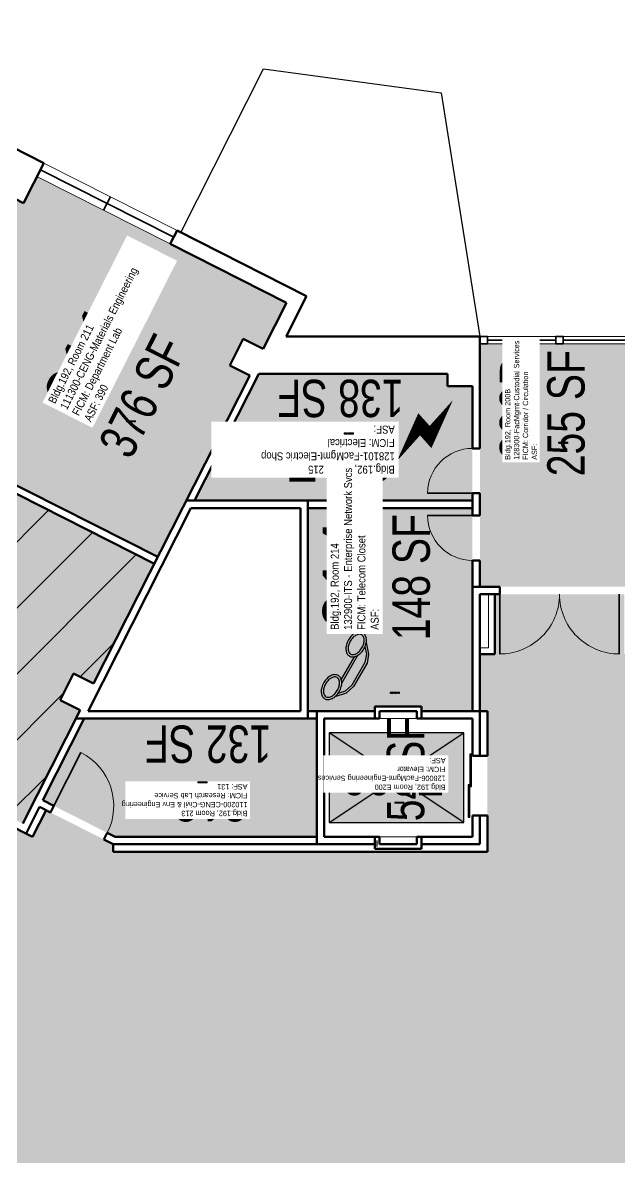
# Model space of a CAD drawing. Header units: inches. Extents: x -2539 to 2829, y -872 to 1370.
# Drawn here: x -852 to -373, y 187 to 1099 of the extents above; entities that cross this region are included whole.
import ezdxf
from ezdxf.enums import TextEntityAlignment as Align

# ---------------------------------------------------------------- set-up
doc = ezdxf.new("R2010")
doc.units = ezdxf.units.IN
doc.header["$LTSCALE"] = 10
doc.header["$MEASUREMENT"] = 0
doc.layers.get('0').update_dxf_attribs({"linetype": 'CONTINUOUS'})
for name, color, linetype in [('A-DOOR', 2, 'CONTINUOUS'), ('A-FLOR', 3, 'CONTINUOUS'), ('A-GLAZ', 1, 'CONTINUOUS'), ('A-IDEN-ICON', 4, 'CONTINUOUS'), ('A-IDEN-RNUM', 7, 'CONTINUOUS'), ('A-IDEN-SNUM', 4, 'CONTINUOUS'), ('A-IDEN-VNUM', 4, 'CONTINUOUS'), ('A-ROOF', 2, 'CONTINUOUS'), ('A-WALL', 5, 'CONTINUOUS'), ('AREA-TEXT', 3, 'CONTINUOUS'), ('Rooms-Capacity', 4, 'CONTINUOUS'), ('Rooms-Category-Color', 7, 'CONTINUOUS'), ('Rooms-College-Color', 7, 'CONTINUOUS'), ('Rooms-Department-Color', 7, 'CONTINUOUS'), ('Rooms-Division-Color', 7, 'CONTINUOUS'), ('Rooms-Information', 7, 'CONTINUOUS')]:
    doc.layers.add(name, color=color, linetype=linetype)
doc.styles.add('CP_AREA', font='arial.ttf', dxfattribs={"height": 15})
doc.styles.add('CP_ROOMVNUMBER', font='arial.ttf', dxfattribs={"width": 0.85, "height": 0.075})
doc.styles.add('ROOMSNUMBER', font='TXT.SHX', dxfattribs={"height": 1})

# ---------------------------------------------------------------- blocks, each defined once
blk = doc.blocks.new('CPELECT')
blk.add_lwpolyline([(0.0623, 0.0629, 0, 0.03, 0), (0.0105, -0.0168, 0.03, 0.03, 0), (-0.0105, 0.0068, 0.03, 0, 0), (-0.0623, -0.0729, 0.03, 0, 0)], format="xyseb")
blk = doc.blocks.new('CPPHONE')
for p, q in [((0.0169, 0.0279), (-0.0182, -0.0329)), ((0.0096, 0.0252), (-0.0196, -0.0252))]:
    blk.add_line(p, q)
for points in [[(0.0288, 0.0786, 0.139889), (0.0216, 0.0804, 0.107118), (0.0122, 0.0781, 0.079812), (0.0039, 0.0722, 0.067459), (-0.0035, 0.0626, 0.067459), (-0.008, 0.0515, 0.079812), (-0.009, 0.0413, 0.107118), (-0.0064, 0.032, 0.139889), (-0.0012, 0.0267, 0.139889), (0.0061, 0.0248, 0.107118), (0.0155, 0.0272, 0.079812), (0.0238, 0.0331, 0.067459), (0.0312, 0.0426, 0.067459), (0.0357, 0.0538, 0.079812), (0.0367, 0.0639, 0.107118), (0.034, 0.0732, 0.139889)], [(0.0263, 0.0743, 0.139889), (0.0218, 0.0754, 0.107118), (0.0144, 0.0736, 0.079812), (0.0074, 0.0686, 0.067459), (0.0008, 0.0601, 0.067459), (-0.0032, 0.0502, 0.079812), (-0.004, 0.0417, 0.107118), (-0.0019, 0.0344, 0.139889), (0.0013, 0.031, 0.139889), (0.0059, 0.0298, 0.107118), (0.0133, 0.0317, 0.079812), (0.0203, 0.0367, 0.067459), (0.0268, 0.0451, 0.067459), (0.0309, 0.055, 0.079812), (0.0317, 0.0636, 0.107118), (0.0296, 0.0709, 0.139889)], [(-0.0262, -0.0167, 0.139889), (-0.0334, -0.0148, 0.107118), (-0.0428, -0.0172, 0.079812), (-0.0511, -0.0231, 0.067459), (-0.0585, -0.0326, 0.067459), (-0.063, -0.0438, 0.079812), (-0.064, -0.0539, 0.107118), (-0.0614, -0.0632, 0.139889), (-0.0562, -0.0686, 0.139889), (-0.0489, -0.0704, 0.107118), (-0.0395, -0.0681, 0.079812), (-0.0312, -0.0622, 0.067459), (-0.0238, -0.0526, 0.067459), (-0.0193, -0.0415, 0.079812), (-0.0183, -0.0313, 0.107118), (-0.021, -0.022, 0.139889)], [(-0.0287, -0.021, 0.139889), (-0.0332, -0.0198, 0.107118), (-0.0406, -0.0217, 0.079812), (-0.0476, -0.0267, 0.067459), (-0.0542, -0.0351, 0.067459), (-0.0582, -0.045, 0.079812), (-0.059, -0.0536, 0.107118), (-0.0569, -0.0609, 0.139889), (-0.0537, -0.0643, 0.139889), (-0.0491, -0.0654, 0.107118), (-0.0417, -0.0636, 0.079812), (-0.0347, -0.0586, 0.067459), (-0.0282, -0.0501, 0.067459), (-0.0241, -0.0402, 0.079812), (-0.0233, -0.0317, 0.107118), (-0.0254, -0.0244, 0.139889)]]:
    blk.add_lwpolyline(points, format="xyb", close=True)
for points in [[(0.0364, 0.0572), (0.0417, 0.0308), (0.0382, 0.0108), (0.0082, -0.0411), (-0.0083, -0.0558), (-0.0338, -0.0645)], [(0.0334, 0.047), (0.0366, 0.0307), (0.0334, 0.0126), (0.0043, -0.0379), (-0.0109, -0.0514), (-0.0265, -0.0567)]]:
    blk.add_lwpolyline(points)

msp = doc.modelspace()

# ---------------------------------------------------------------- hatches: boundary and pattern name
at = {"layer": 'Rooms-Capacity'}
h = msp.add_hatch(dxfattribs=at)
h.set_pattern_fill('ANSI31', color=256, scale=300, style=0)
h.paths.add_polyline_path([(-1204.98, 634.23), (-1099.28, 842.99), (-745.98, 664.12), (-794.76, 567.77), (-810.82, 575.9), (-821.66, 554.49), (-805.6, 546.36), (-851.68, 455.36)])
at = {"layer": 'Rooms-Category-Color', "true_color": 0xadadad}
for points in [[(-1702.47, -122.63), (-1723.89, -111.78), (-1759.14, -181.41), (-1737.73, -192.25), (-1892.2, -497.35), (-1913.61, -486.51), (-1950.42, -559.22), (-1848.71, -610.71), (-1839, -591.53), (-1822.94, -599.66), (-1795.84, -546.13), (-1806.55, -540.71), (-1253.69, 551.29), (-883.44, 363.84), (-1020.48, 93.14), (2226.35, 319.18), (2228.86, 283.27), (2306.67, 288.71), (2304.16, 324.62), (2449.27, 334.77), (2449.27, 468.74), (2389.27, 468.74), (2389.27, 414.74), (2363.27, 414.74), (2363.27, 432.74), (2149.27, 432.74), (2149.27, 414.74), (2125.27, 414.74), (2125.27, 432.74), (1911.27, 432.74), (1911.27, 414.74), (1887.27, 414.74), (1887.27, 432.74), (1673.27, 432.74), (1673.27, 414.74), (1649.27, 414.74), (1649.27, 432.74), (1435.27, 432.74), (1435.27, 414.74), (1411.27, 414.74), (1411.27, 432.74), (1150.27, 432.74), (1150.27, 414.74), (1126.27, 414.74), (1126.27, 432.74), (865.27, 432.74), (865.27, 414.74), (837.27, 414.74), (837.27, 432.74), (580.27, 432.74), (580.27, 414.74), (556.27, 414.74), (556.27, 432.74), (295.27, 432.74), (295.27, 414.74), (271.27, 414.74), (271.27, 433.49), (174.02, 433.49), (174.02, 414.74), (-356.74, 414.74), (-356.74, 591.55), (-368.69, 591.55), (-368.69, 639.55), (-472.69, 639.55), (-472.69, 591.55), (-484.63, 591.55), (-484.63, 545.74), (-478.63, 545.74), (-478.63, 509.74), (-478.63, 432.74), (-779.01, 432.74), (-779.01, 438.74), (-832.84, 465.99), (-843.68, 444.58), (-1213.04, 631.58), (-1101.92, 851.06), (-962.74, 780.59), (-927.51, 850.18), (-1082.75, 928.78), (-1039.75, 1013.72), (-1052.11, 1019.98), (-1026.91, 1069.75), (-1030.6, 1071.63), (-1084.14, 1098.73), (-1094.98, 1077.32), (-1116.39, 1088.16), (-1145.3, 1031.06), (-1123.88, 1020.22), (-1303.83, 664.8), (-1325.24, 675.64), (-1417.55, 493.3), (-1396.14, 482.46)], [(-484.63, 840.74), (-356.74, 840.74), (-356.74, 816.74), (-338.74, 816.74), (-338.74, 755.74), (-356.74, 755.74), (-356.74, 749.74), (-254.74, 749.74), (-254.74, 645.55), (-484.58, 645.55)], [(-661.99, 816.74), (-510.63, 816.74), (-510.63, 806.74), (-490.63, 806.74), (-490.63, 714.74), (-713.63, 714.74)], [(-622.63, 708.74), (-490.63, 708.74), (-490.63, 545.74), (-531.38, 545.74), (-531.38, 549.49), (-568.88, 549.49), (-568.88, 545.74), (-622.63, 545.74)], [(-605.51, 528.24), (-605.51, 456.24), (-497.51, 456.24), (-497.51, 528.24)]]:
    msp.add_hatch(color=253, dxfattribs=at).paths.add_polyline_path(points)
at = {"layer": 'Rooms-Category-Color', "true_color": 0xe3f498}
for points in [[(-957.39, 777.88), (-864.79, 960.78), (-851.05, 953.82), (-840.21, 975.23), (-639.83, 873.79), (-658.59, 836.74), (-674.65, 844.87), (-685.49, 823.45), (-669.43, 815.32), (-743.27, 669.48)], [(-1204.98, 634.23), (-1099.28, 842.99), (-745.98, 664.12), (-794.76, 567.77), (-810.82, 575.9), (-821.66, 554.49), (-805.6, 546.36), (-851.68, 455.36)], [(-802.23, 539.74), (-835.48, 474.06), (-777.57, 444.74), (-615.63, 444.74), (-615.63, 539.74)]]:
    msp.add_hatch(color=61, dxfattribs=at).paths.add_polyline_path(points)
at = {"layer": 'Rooms-College-Color', "true_color": 0xadadad}
for points in [[(-1702.47, -122.63), (-1723.89, -111.78), (-1759.14, -181.41), (-1737.73, -192.25), (-1892.2, -497.35), (-1913.61, -486.51), (-1950.42, -559.22), (-1848.71, -610.71), (-1839, -591.53), (-1822.94, -599.66), (-1795.84, -546.13), (-1806.55, -540.71), (-1253.69, 551.29), (-883.44, 363.84), (-1020.48, 93.14), (2226.35, 319.18), (2228.86, 283.27), (2306.67, 288.71), (2304.16, 324.62), (2449.27, 334.77), (2449.27, 468.74), (2389.27, 468.74), (2389.27, 414.74), (2363.27, 414.74), (2363.27, 432.74), (2149.27, 432.74), (2149.27, 414.74), (2125.27, 414.74), (2125.27, 432.74), (1911.27, 432.74), (1911.27, 414.74), (1887.27, 414.74), (1887.27, 432.74), (1673.27, 432.74), (1673.27, 414.74), (1649.27, 414.74), (1649.27, 432.74), (1435.27, 432.74), (1435.27, 414.74), (1411.27, 414.74), (1411.27, 432.74), (1150.27, 432.74), (1150.27, 414.74), (1126.27, 414.74), (1126.27, 432.74), (865.27, 432.74), (865.27, 414.74), (837.27, 414.74), (837.27, 432.74), (580.27, 432.74), (580.27, 414.74), (556.27, 414.74), (556.27, 432.74), (295.27, 432.74), (295.27, 414.74), (271.27, 414.74), (271.27, 433.49), (174.02, 433.49), (174.02, 414.74), (-356.74, 414.74), (-356.74, 591.55), (-368.69, 591.55), (-368.69, 639.55), (-472.69, 639.55), (-472.69, 591.55), (-484.63, 591.55), (-484.63, 545.74), (-478.63, 545.74), (-478.63, 509.74), (-478.63, 432.74), (-779.01, 432.74), (-779.01, 438.74), (-832.84, 465.99), (-843.68, 444.58), (-1213.04, 631.58), (-1101.92, 851.06), (-962.74, 780.59), (-927.51, 850.18), (-1082.75, 928.78), (-1039.75, 1013.72), (-1052.11, 1019.98), (-1026.91, 1069.75), (-1030.6, 1071.63), (-1084.14, 1098.73), (-1094.98, 1077.32), (-1116.39, 1088.16), (-1145.3, 1031.06), (-1123.88, 1020.22), (-1303.83, 664.8), (-1325.24, 675.64), (-1417.55, 493.3), (-1396.14, 482.46)], [(-484.63, 840.74), (-356.74, 840.74), (-356.74, 816.74), (-338.74, 816.74), (-338.74, 755.74), (-356.74, 755.74), (-356.74, 749.74), (-254.74, 749.74), (-254.74, 645.55), (-484.58, 645.55)], [(-661.99, 816.74), (-510.63, 816.74), (-510.63, 806.74), (-490.63, 806.74), (-490.63, 714.74), (-713.63, 714.74)], [(-622.63, 708.74), (-490.63, 708.74), (-490.63, 545.74), (-531.38, 545.74), (-531.38, 549.49), (-568.88, 549.49), (-568.88, 545.74), (-622.63, 545.74)], [(-605.51, 528.24), (-605.51, 456.24), (-497.51, 456.24), (-497.51, 528.24)]]:
    msp.add_hatch(color=253, dxfattribs=at).paths.add_polyline_path(points)
at = {"layer": 'Rooms-College-Color', "true_color": 0x99d7b2}
for points in [[(-957.39, 777.88), (-864.79, 960.78), (-851.05, 953.82), (-840.21, 975.23), (-639.83, 873.79), (-658.59, 836.74), (-674.65, 844.87), (-685.49, 823.45), (-669.43, 815.32), (-743.27, 669.48)], [(-1204.98, 634.23), (-1099.28, 842.99), (-745.98, 664.12), (-794.76, 567.77), (-810.82, 575.9), (-821.66, 554.49), (-805.6, 546.36), (-851.68, 455.36)], [(-802.23, 539.74), (-835.48, 474.06), (-777.57, 444.74), (-615.63, 444.74), (-615.63, 539.74)]]:
    msp.add_hatch(color=253, dxfattribs=at).paths.add_polyline_path(points)
at = {"layer": 'Rooms-Department-Color', "true_color": 0xacacac}
for points in [[(-1702.47, -122.63), (-1723.89, -111.78), (-1759.14, -181.41), (-1737.73, -192.25), (-1892.2, -497.35), (-1913.61, -486.51), (-1950.42, -559.22), (-1848.71, -610.71), (-1839, -591.53), (-1822.94, -599.66), (-1795.84, -546.13), (-1806.55, -540.71), (-1253.69, 551.29), (-883.44, 363.84), (-1020.48, 93.14), (2226.35, 319.18), (2228.86, 283.27), (2306.67, 288.71), (2304.16, 324.62), (2449.27, 334.77), (2449.27, 468.74), (2389.27, 468.74), (2389.27, 414.74), (2363.27, 414.74), (2363.27, 432.74), (2149.27, 432.74), (2149.27, 414.74), (2125.27, 414.74), (2125.27, 432.74), (1911.27, 432.74), (1911.27, 414.74), (1887.27, 414.74), (1887.27, 432.74), (1673.27, 432.74), (1673.27, 414.74), (1649.27, 414.74), (1649.27, 432.74), (1435.27, 432.74), (1435.27, 414.74), (1411.27, 414.74), (1411.27, 432.74), (1150.27, 432.74), (1150.27, 414.74), (1126.27, 414.74), (1126.27, 432.74), (865.27, 432.74), (865.27, 414.74), (837.27, 414.74), (837.27, 432.74), (580.27, 432.74), (580.27, 414.74), (556.27, 414.74), (556.27, 432.74), (295.27, 432.74), (295.27, 414.74), (271.27, 414.74), (271.27, 433.49), (174.02, 433.49), (174.02, 414.74), (-356.74, 414.74), (-356.74, 591.55), (-368.69, 591.55), (-368.69, 639.55), (-472.69, 639.55), (-472.69, 591.55), (-484.63, 591.55), (-484.63, 545.74), (-478.63, 545.74), (-478.63, 509.74), (-478.63, 432.74), (-779.01, 432.74), (-779.01, 438.74), (-832.84, 465.99), (-843.68, 444.58), (-1213.04, 631.58), (-1101.92, 851.06), (-962.74, 780.59), (-927.51, 850.18), (-1082.75, 928.78), (-1039.75, 1013.72), (-1052.11, 1019.98), (-1026.91, 1069.75), (-1030.6, 1071.63), (-1084.14, 1098.73), (-1094.98, 1077.32), (-1116.39, 1088.16), (-1145.3, 1031.06), (-1123.88, 1020.22), (-1303.83, 664.8), (-1325.24, 675.64), (-1417.55, 493.3), (-1396.14, 482.46)], [(-484.63, 840.74), (-356.74, 840.74), (-356.74, 816.74), (-338.74, 816.74), (-338.74, 755.74), (-356.74, 755.74), (-356.74, 749.74), (-254.74, 749.74), (-254.74, 645.55), (-484.58, 645.55)], [(-661.99, 816.74), (-510.63, 816.74), (-510.63, 806.74), (-490.63, 806.74), (-490.63, 714.74), (-713.63, 714.74)], [(-622.63, 708.74), (-490.63, 708.74), (-490.63, 545.74), (-531.38, 545.74), (-531.38, 549.49), (-568.88, 549.49), (-568.88, 545.74), (-622.63, 545.74)], [(-605.51, 528.24), (-605.51, 456.24), (-497.51, 456.24), (-497.51, 528.24)]]:
    msp.add_hatch(color=253, dxfattribs=at).paths.add_polyline_path(points)
at = {"layer": 'Rooms-Department-Color', "true_color": 0x99d7b2}
for points in [[(-957.39, 777.88), (-864.79, 960.78), (-851.05, 953.82), (-840.21, 975.23), (-639.83, 873.79), (-658.59, 836.74), (-674.65, 844.87), (-685.49, 823.45), (-669.43, 815.32), (-743.27, 669.48)], [(-1204.98, 634.23), (-1099.28, 842.99), (-745.98, 664.12), (-794.76, 567.77), (-810.82, 575.9), (-821.66, 554.49), (-805.6, 546.36), (-851.68, 455.36)], [(-802.23, 539.74), (-835.48, 474.06), (-777.57, 444.74), (-615.63, 444.74), (-615.63, 539.74)]]:
    msp.add_hatch(color=253, dxfattribs=at).paths.add_polyline_path(points)
at = {"layer": 'Rooms-Division-Color', "true_color": 0xadadad}
for points in [[(-1702.47, -122.63), (-1723.89, -111.78), (-1759.14, -181.41), (-1737.73, -192.25), (-1892.2, -497.35), (-1913.61, -486.51), (-1950.42, -559.22), (-1848.71, -610.71), (-1839, -591.53), (-1822.94, -599.66), (-1795.84, -546.13), (-1806.55, -540.71), (-1253.69, 551.29), (-883.44, 363.84), (-1020.48, 93.14), (2226.35, 319.18), (2228.86, 283.27), (2306.67, 288.71), (2304.16, 324.62), (2449.27, 334.77), (2449.27, 468.74), (2389.27, 468.74), (2389.27, 414.74), (2363.27, 414.74), (2363.27, 432.74), (2149.27, 432.74), (2149.27, 414.74), (2125.27, 414.74), (2125.27, 432.74), (1911.27, 432.74), (1911.27, 414.74), (1887.27, 414.74), (1887.27, 432.74), (1673.27, 432.74), (1673.27, 414.74), (1649.27, 414.74), (1649.27, 432.74), (1435.27, 432.74), (1435.27, 414.74), (1411.27, 414.74), (1411.27, 432.74), (1150.27, 432.74), (1150.27, 414.74), (1126.27, 414.74), (1126.27, 432.74), (865.27, 432.74), (865.27, 414.74), (837.27, 414.74), (837.27, 432.74), (580.27, 432.74), (580.27, 414.74), (556.27, 414.74), (556.27, 432.74), (295.27, 432.74), (295.27, 414.74), (271.27, 414.74), (271.27, 433.49), (174.02, 433.49), (174.02, 414.74), (-356.74, 414.74), (-356.74, 591.55), (-368.69, 591.55), (-368.69, 639.55), (-472.69, 639.55), (-472.69, 591.55), (-484.63, 591.55), (-484.63, 545.74), (-478.63, 545.74), (-478.63, 509.74), (-478.63, 432.74), (-779.01, 432.74), (-779.01, 438.74), (-832.84, 465.99), (-843.68, 444.58), (-1213.04, 631.58), (-1101.92, 851.06), (-962.74, 780.59), (-927.51, 850.18), (-1082.75, 928.78), (-1039.75, 1013.72), (-1052.11, 1019.98), (-1026.91, 1069.75), (-1030.6, 1071.63), (-1084.14, 1098.73), (-1094.98, 1077.32), (-1116.39, 1088.16), (-1145.3, 1031.06), (-1123.88, 1020.22), (-1303.83, 664.8), (-1325.24, 675.64), (-1417.55, 493.3), (-1396.14, 482.46)], [(-484.63, 840.74), (-356.74, 840.74), (-356.74, 816.74), (-338.74, 816.74), (-338.74, 755.74), (-356.74, 755.74), (-356.74, 749.74), (-254.74, 749.74), (-254.74, 645.55), (-484.58, 645.55)], [(-661.99, 816.74), (-510.63, 816.74), (-510.63, 806.74), (-490.63, 806.74), (-490.63, 714.74), (-713.63, 714.74)], [(-622.63, 708.74), (-490.63, 708.74), (-490.63, 545.74), (-531.38, 545.74), (-531.38, 549.49), (-568.88, 549.49), (-568.88, 545.74), (-622.63, 545.74)], [(-605.51, 528.24), (-605.51, 456.24), (-497.51, 456.24), (-497.51, 528.24)]]:
    msp.add_hatch(color=253, dxfattribs=at).paths.add_polyline_path(points)
at = {"layer": 'Rooms-Division-Color', "true_color": 0x99d7b2}
for points in [[(-957.39, 777.88), (-864.79, 960.78), (-851.05, 953.82), (-840.21, 975.23), (-639.83, 873.79), (-658.59, 836.74), (-674.65, 844.87), (-685.49, 823.45), (-669.43, 815.32), (-743.27, 669.48)], [(-1204.98, 634.23), (-1099.28, 842.99), (-745.98, 664.12), (-794.76, 567.77), (-810.82, 575.9), (-821.66, 554.49), (-805.6, 546.36), (-851.68, 455.36)], [(-802.23, 539.74), (-835.48, 474.06), (-777.57, 444.74), (-615.63, 444.74), (-615.63, 539.74)]]:
    msp.add_hatch(color=253, dxfattribs=at).paths.add_polyline_path(points)

# ---------------------------------------------------------------- linework, layer by layer
at = {"layer": 'A-DOOR', "linetype": 'Continuous', "lineweight": 35}
for p, q in [((-490.58, 720.74, 0), (-526.58, 720.74, 0)), ((-468.69, 639.55, 0), (-468.69, 591.55, 0)), ((-372.69, 639.55, 0), (-372.69, 591.55, 0))]:
    msp.add_line(p, q, dxfattribs=at)
at = {"layer": 'A-DOOR', "linetype": 'Continuous', "lineweight": 35, "extrusion": (-1.15234e-12, 1.15234e-12, -1)}
msp.add_line((-490.58, 702.74, 0), (-526.58, 702.74, 0), dxfattribs=at)
at = {"layer": 'A-DOOR', "linetype": 'Continuous', "lineweight": 35, "extrusion": (-7.48246e-13, -6.18023e-14, -1)}
msp.add_line((-826.56, 469.54), (-804.88, 512.37), dxfattribs=at)
at = {"layer": 'A-DOOR', "linetype": 'Continuous', "lineweight": 18}
for centre, radius, start, end in [((-490.58, 720.74, 0), 36, 90, 180), ((-826.56, 469.54), 48, 333.1478, 63.1478)]:
    msp.add_arc(centre, radius, start, end, dxfattribs=at)
at = {"layer": 'A-DOOR', "linetype": 'Continuous', "lineweight": 18, "extrusion": (-1.15234e-12, 1.15234e-12, -1)}
msp.add_arc((490.58, 702.74, 0), 36, 270, 0, dxfattribs=at)
at = {"layer": 'A-DOOR', "linetype": 'Continuous', "lineweight": 18}
msp.add_ellipse((-468.69, 639.55, 0), major_axis=(48, 0), ratio=0.999918, start_param=4.712365, end_param=6.283162, dxfattribs=at)
at = {"layer": 'A-DOOR', "linetype": 'Continuous', "lineweight": 18, "extrusion": (0, 0, -1)}
msp.add_ellipse((-372.69, 639.55, 0), major_axis=(-48, 0), ratio=0.999888, start_param=4.712427, end_param=6.283224, dxfattribs=at)
at = {"layer": 'A-FLOR', "ltscale": 8}
for p, q in [((-497.51, 456.24), (-605.51, 528.24)), ((-605.51, 456.24), (-497.51, 528.24))]:
    msp.add_line(p, q, dxfattribs=at)
at = {"layer": 'A-FLOR', "lineweight": 25, "ltscale": 8}
for points in [[(-605.51, 456.24), (-497.51, 456.24), (-497.51, 528.24), (-605.51, 528.24)], [(-492.63, 485.02), (-491.28, 485.02), (-491.28, 511.02), (-492.63, 511.02)], [(-493.99, 460.48), (-492.63, 460.48), (-492.63, 486.48), (-493.99, 486.48)]]:
    msp.add_3dface(points, dxfattribs=at)
at = {"layer": 'A-GLAZ', "linetype": 'Continuous', "lineweight": 18}
for p, q in [((-834.79, 985.94), (-727.73, 931.73)), ((-840.21, 975.23), (-733.15, 921.03)), ((-478.63, 846.74), (-362.74, 846.74)), ((-478.63, 840.74), (-362.74, 840.74)), ((-441.56, 846.74), (-369.47, 846.74))]:
    msp.add_line(p, q, dxfattribs=at)
at = {"layer": 'A-GLAZ', "linetype": 'Continuous', "lineweight": 35}
for p, q in [((-837.5, 980.58), (-730.44, 926.38)), ((-781.26, 958.84), (-786.68, 948.13)), ((-423.69, 843.74), (-478.63, 843.74)), ((-362.74, 843.74), (-417.69, 843.74))]:
    msp.add_line(p, q, dxfattribs=at)
for points in [[(-484.63, 840.74), (-478.63, 840.74), (-478.63, 846.74), (-484.63, 846.74)], [(-417.69, 840.74), (-423.69, 840.74), (-423.69, 846.74), (-417.69, 846.74)]]:
    msp.add_3dface(points, dxfattribs=at)
at = {"layer": 'A-ROOF', "linetype": 'Continuous', "lineweight": 25}
for p, q in [((-724.77, 930.19), (-658.24, 1061.6)), ((-658.24, 1061.6), (-515.81, 1042.49)), ((-515.81, 1042.49), (-484.61, 846.74))]:
    msp.add_line(p, q, dxfattribs=at)
at = {"layer": 'A-WALL', "linetype": 'Continuous', "lineweight": 50}
for p, q in [((-909.73, 1023.88), (-834.79, 985.94)), ((-851.05, 953.82), (-834.79, 985.94)), ((-851.05, 953.82), (-872.46, 964.66)), ((-727.73, 931.73), (-733.15, 921.03)), ((-727.73, 931.73), (-623.71, 879.07)), ((-1099.28, 842.99), (-745.98, 664.12)), ((-685.49, 823.45), (-674.65, 844.87)), ((-674.65, 844.87), (-658.59, 836.74)), ((-484.63, 846.74), (-484.63, 756.74)), ((-669.43, 815.32), (-685.49, 823.45)), ((-661.99, 816.74), (-713.63, 714.74)), ((-661.99, 816.74, 0), (-510.63, 816.74, 0)), ((-510.63, 816.74, -18.05), (-510.63, 806.74, -18.05)), ((-957.39, 777.88), (-743.27, 669.48)), ((-484.63, 756.74), (-490.58, 756.74)), ((-484.63, 720.74), (-490.58, 720.74)), ((-484.63, 720.74), (-484.63, 702.74)), ((-716.67, 708.74), (-799.19, 545.74)), ((-484.63, 702.74), (-490.58, 702.74)), ((-484.63, 666.74), (-490.58, 666.74)), ((-484.58, 666.74), (-484.58, 645.55)), ((-468.69, 645.55), (-490.63, 645.55)), ((-468.69, 639.55), (-484.63, 639.55)), ((-484.63, 639.55), (-484.63, 545.74)), ((-472.69, 639.55), (-472.69, 591.55)), ((-468.69, 645.55), (-468.69, 639.55)), ((-472.69, 591.55), (-484.63, 591.55)), ((-821.66, 554.49, 0), (-810.82, 575.9, 0)), ((-810.82, 575.9, 0), (-794.76, 567.77, 0)), ((-805.6, 546.36, 0), (-821.66, 554.49, 0)), ((-802.23, 539.74), (-835.48, 474.06)), ((-799.19, 545.74, 0), (-628.63, 545.74, 0)), ((-622.63, 545.74, 0), (-568.88, 545.74, 0)), ((-615.63, 545.74), (-615.63, 438.74)), ((-565.13, 539.74, 0), (-609.63, 539.74, 0)), ((-490.63, 539.74, 0), (-535.13, 539.74, 0)), ((-531.38, 545.74, 0), (-478.63, 545.74, 0)), ((-490.63, 509.74, 0), (-490.63, 539.74, 0)), ((-484.63, 509.74, 0), (-484.63, 545.74, 0)), ((-478.63, 545.74, 0), (-478.63, 509.74, 0)), ((-478.63, 509.74, 0), (-490.63, 509.74, 0)), ((-835.48, 474.06), (-826.56, 469.54)), ((-838.19, 468.71), (-849.03, 447.29)), ((-838.19, 468.71), (-829.27, 464.19)), ((-826.56, 469.54), (-829.27, 464.19)), ((-490.63, 461.74, 0), (-490.63, 444.74, 0)), ((-487.63, 461.74, 0), (-490.63, 461.74, 0)), ((-481.63, 461.74, 0), (-487.63, 461.74, 0)), ((-484.63, 461.74, 0), (-484.63, 438.74, 0)), ((-478.63, 461.74, 0), (-481.63, 461.74, 0)), ((-478.63, 432.74, 0), (-478.63, 461.74, 0)), ((-783.74, 447.86), (-786.45, 442.51)), ((-783.74, 447.86), (-786.45, 442.51)), ((-783.74, 447.86), (-777.57, 444.74)), ((-786.45, 442.51), (-779.01, 438.74)), ((-779.01, 432.74), (-779.01, 438.74)), ((-615.63, 438.74), (-779.01, 438.74)), ((-615.63, 444.74), (-777.57, 444.74)), ((-568.88, 438.74), (-615.63, 438.74)), ((-565.13, 444.74), (-609.63, 444.74)), ((-490.63, 444.74), (-535.13, 444.74)), ((-484.63, 438.74), (-531.38, 438.74)), ((-478.63, 432.74), (-779.01, 432.74))]:
    msp.add_line(p, q, dxfattribs=at)
at = {"layer": 'A-WALL', "linetype": 'Continuous', "lineweight": 18}
for p, q in [((-477.69, 639.55), (-477.69, 596.55)), ((-477.69, 596.55), (-484.63, 596.55)), ((-565.13, 539.74), (-535.13, 539.74)), ((-565.13, 444.74), (-535.13, 444.74))]:
    msp.add_line(p, q, dxfattribs=at)
at = {"layer": 'A-WALL', "linetype": 'Continuous', "lineweight": 50, "flags": 128}
for points in [[(-733.15, 921.03), (-639.83, 873.79)], [(-484.63, 846.74), (-640.07, 846.74)], [(-669.43, 815.32), (-794.76, 567.77)], [(-510.63, 806.74), (-490.63, 806.74)], [(-490.63, 806.74), (-490.63, 756.74)], [(-490.63, 720.74), (-490.63, 702.74)], [(-490.63, 714.74), (-720.35, 714.74)], [(-622.63, 714.74), (-622.63, 539.74)], [(-628.63, 708.74), (-716.67, 708.74)], [(-628.63, 708.74), (-628.63, 545.74)], [(-490.63, 708.74), (-622.63, 708.74)], [(-490.63, 666.74), (-490.63, 545.74)], [(-1213.04, 631.58), (-843.68, 444.58)], [(-568.88, 549.49), (-531.38, 549.49)], [(-568.88, 549.49), (-568.88, 539.74)], [(-531.38, 549.49), (-531.38, 539.74)], [(-805.6, 546.36), (-851.68, 455.36)], [(-609.63, 539.74), (-609.63, 444.74)], [(-565.13, 545.74), (-535.13, 545.74)], [(-565.13, 545.74), (-565.13, 539.74)], [(-535.13, 545.74), (-535.13, 539.74)], [(-832.84, 465.99), (-843.68, 444.58)], [(-568.88, 434.99), (-568.88, 444.74)], [(-565.13, 438.74), (-565.13, 444.74)], [(-565.13, 438.74), (-535.13, 438.74)], [(-535.13, 438.74), (-535.13, 444.74)], [(-531.38, 434.99), (-531.38, 444.74)], [(-568.88, 434.99), (-531.38, 434.99)]]:
    msp.add_lwpolyline(points, dxfattribs=at)
at = {"layer": 'A-WALL', "linetype": 'Continuous', "lineweight": 50, "elevation": 0, "flags": 128}
for points in [[(-623.71, 879.07), (-640.07, 846.74)], [(-639.83, 873.79), (-658.59, 836.74)], [(-615.63, 539.74), (-808.95, 539.74)]]:
    msp.add_lwpolyline(points, dxfattribs=at)
at = {"layer": 'A-WALL', "linetype": 'Continuous', "lineweight": 25, "flags": 128}
msp.add_lwpolyline([(-567.01, 436.87), (-567.01, 441.74)], dxfattribs=at)

# ---------------------------------------------------------------- block references
at = {"layer": 'A-IDEN-ICON'}
for name, p, xscale, yscale, zscale in [('CPELECT', (-528.79, 772.79), 359.9999999987206, 359.9999999987206, 359.9999999987206), ('CPPHONE', (-588.95, 580.29), 360, 360, 360)]:
    msp.add_blockref(name, p, dxfattribs=dict(at, xscale=xscale, yscale=yscale, zscale=zscale))

# ---------------------------------------------------------------- texts
at = {"layer": 'A-IDEN-RNUM', "style": 'ROOMSNUMBER', "width": 0.85}
for s, p in [('0211-00', (-768.58, 777.99)), ('0215-00', (-593.71, 768.19)), ('0200-B0', (-421.55, 760.75)), ('0214-00', (-556.72, 559.95)), ('0213-00', (-711.21, 487.95)), ('E200-00', (-553.13, 471.61))]:
    msp.add_text(s, height=1, rotation=360, dxfattribs=at).set_placement(p)
at = {"layer": 'A-IDEN-SNUM', "style": 'ROOMSNUMBER', "width": 0.85}
for s, p in [('1920021100', (-768.58, 777.99)), ('1920021500', (-593.71, 768.19)), ('19200200B0', (-421.55, 760.75)), ('1920021400', (-556.72, 559.95)), ('1920021300', (-711.21, 487.95)), ('1920E20000', (-553.13, 471.61))]:
    msp.add_text(s, height=1, rotation=360, dxfattribs=at).set_placement(p)
at = {"layer": 'A-IDEN-VNUM', "style": 'CP_ROOMVNUMBER', "width": 0.85}
for s, height, rotation, p in [('211', 45, 63.15, (-796.92, 827.49)), ('200B', 30, 90, (-453.67, 789.15)), ('215', 45, 180, (-597.54, 752.59)), ('214', 45, 90, (-588.21, 655.51)), ('E200', 30, 180, (-553.71, 493.13)), ('213', 30, 180, (-700.94, 472.05))]:
    msp.add_text(s, height=height, rotation=rotation, dxfattribs=at).set_placement(p, align=Align.MIDDLE_CENTER)
at = {"layer": 'AREA-TEXT', "style": 'CP_AREA', "width": 0.75}
for s, rotation, p in [('376 SF', 63.15, (-755.47, 798.8)), ('255 SF', 90, (-415.52, 785.01)), ('138 SF', 180, (-596.62, 796.89)), ('148 SF', 90, (-539.78, 653.27)), ('54 SF', 90, (-544.25, 499.11)), ('132 SF', 180, (-702.78, 519.12))]:
    msp.add_text(s, height=30, rotation=rotation, dxfattribs=at).set_placement(p, align=Align.MIDDLE_CENTER)

# ---------------------------------------------------------------- next in the draw order: texts
at = {"layer": 'Rooms-Information', "attachment_point": 7, "style": 'CP_ROOMVNUMBER', "bg_fill": 3, "box_fill_scale": 1.5, "bg_fill_color": 256, "bg_fill_true_color": 13158600, "bg_fill_transparency": 0}
for s, insert, char_height, width, rotation in [('Bldg.192, Room 211^M^J111300-CENG-Materials Engineering^M^JFICM: Department Lab^M^JASF: 390', (-796.98, 777.55), 6.4286, 144, 63.15), ('Bldg.192, Room 200B^M^J128300-FacMgmt-Custodial Services^M^JFICM: Corridor / Circulation^M^JASF: ', (-438.67, 747.55), 4.2857, 96, 90), ('Bldg.192, Room 215^M^J128101-FacMgmt-Electric Shop^M^JFICM: Electrical^M^JASF: ', (-552.96, 775.09), 6.4286, 144, 180), ('Bldg.192, Room E200^M^J128006-FacMgmt-Engineering Services^M^JFICM: Elevator^M^JASF: ', (-512.11, 508.13), 4.2857, 96, 180), ('Bldg.192, Room 213^M^J110200-CENG-Civil & Env Engineering^M^JFICM: Research Lab Service^M^JASF: 131', (-671.22, 487.05), 4.2857, 96, 180)]:
    msp.add_mtext(s, dxfattribs=dict(at, insert=insert, char_height=char_height, width=width, rotation=rotation))

# ---------------------------------------------------------------- next in the draw order: texts
at = {"layer": 'Rooms-Information', "insert": (-565.71, 610.93), "char_height": 6.4286, "width": 144, "attachment_point": 7, "rotation": 90, "style": 'CP_ROOMVNUMBER', "bg_fill": 3, "box_fill_scale": 1.5, "bg_fill_color": 256, "bg_fill_true_color": 13158600, "bg_fill_transparency": 0}
msp.add_mtext('Bldg.192, Room 214^M^J132900-ITS - Enterprise Network Svcs^M^JFICM: Telecom Closet^M^JASF: ', dxfattribs=at)

doc.saveas('drawing.dxf')
